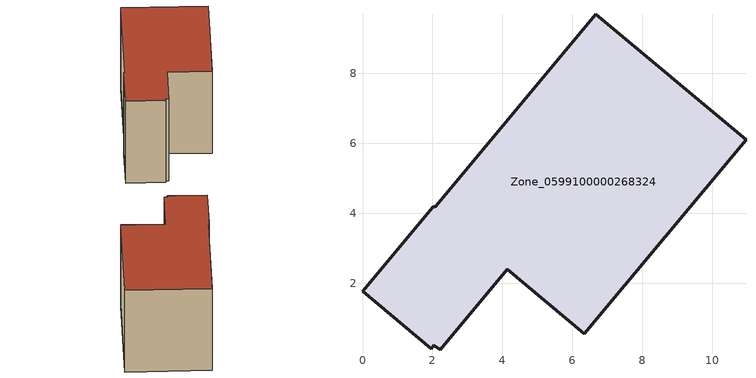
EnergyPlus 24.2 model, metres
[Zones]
Zone_0599100000268324
 floor ground (C_G): 6.33,0.56 4.13,2.4 2.22,0.1 2.04,0.23 1.97,0.13 0,1.77 2.01,4.18 2.1,4.2 6.67,9.69 10.96,6.1 z0
 wall outside (C_F): 4.13,2.4 6.33,0.56 10.96,6.1 6.67,9.69 2.1,4.2 2.01,4.18 0,1.77 1.97,0.13 2.04,0.23 2.22,0.1 4.13,2.4 z0:6.42
 roof outside (C_R): 2.22,0.1 4.13,2.4 6.33,0.56 10.96,6.1 6.67,9.69 2.1,4.2 2.01,4.18 0,1.77 1.97,0.13 2.04,0.23 z6.42
[BUILDING]
Pand.0599100000268324: North Axis=0; Terrain=City; Loads Convergence Tolerance Value=0.04; Temperature Convergence Tolerance Value=0.4; Solar Distribution=FullExterior; Maximum Number of Warmup Days=25; Minimum Number of Warmup Days=1
[Site:Location]
Rotterdam.The.Hague.AP_ZH_NLD Design_Conditions: Latitude=51.96; Longitude=4.45; Time Zone=1; Elevation=-4.5
[SITE:GROUNDTEMPERATURE:BUILDINGSURFACE]
18, 18, 18, 18, 18, 18, 18, 18, 18, 18, 18, 18
[MATERIAL] Thermal Absorptance=0.9; Solar Absorptance=0.7; Visible Absorptance=0.7
Name | Roughness | Thickness | Conductivity | Density | Specific Heat
G.TC.1946 | MediumSmooth | 0.15 | 1 | 540 | 1210
F.TC.1946 | Rough | 0.3 | 0.857143 | 1920 | 840
R.TC.1946 | MediumRough | 0.2 | 0.909091 | 1500 | 1000
[CONSTRUCTION]
C_G: G.TC.1946
C_F: F.TC.1946
C_R: R.TC.1946
[ZONE]
Zone_0599100000268324: Type=1; Multiplier=1; Ceiling Height=Autocalculate; Volume=Autocalculate; Floor Area=autocalculate; Part of Total Floor Area=Yes
[ZONEINFILTRATION:DESIGNFLOWRATE]
Infil_Zone_0599100000268324: Zone or ZoneList or Space or SpaceList=Zone_0599100000268324; Schedule=AlwaysOn; Design Flow Rate Calculation Method=Flow/Area; Flow Rate per Floor Area=0.003; Constant Term Coefficient=1; Temperature Term Coefficient=0; Velocity Term Coefficient=0; Velocity Squared Term Coefficient=0
[HVACTEMPLATE:ZONE:IDEALLOADSAIRSYSTEM]
Zone_0599100000268324: Maximum Heating Supply Air Temperature=50; Minimum Cooling Supply Air Temperature=13; Maximum Heating Supply Air Humidity Ratio=0.0156; Minimum Cooling Supply Air Humidity Ratio=0.0077; Heating Limit=NoLimit; Cooling Limit=NoLimit; Dehumidification Control Type=ConstantSensibleHeatRatio; Cooling Sensible Heat Ratio=0.7; Dehumidification Setpoint=60; Humidification Control Type=None; Humidification Setpoint=30; Outdoor Air Method=None; Outdoor Air Flow Rate per Person=0.00944; Outdoor Air Flow Rate per Zone Floor Area=0; Outdoor Air Flow Rate per Zone=0; Demand Controlled Ventilation Type=None; Outdoor Air Economizer Type=NoEconomizer; Heat Recovery Type=None; Sensible Heat Recovery Effectiveness=0.7; Latent Heat Recovery Effectiveness=0.65
[ZONECONTROL:THERMOSTAT]
ThermostatControl_Zone_0599100000268324: Zone or ZoneList=Zone_0599100000268324; Control Type Schedule=DualSetpointControlType; Control 1=Thermostat_Zone_0599100000268324; Temperature Difference Between Cutout And Setpoint=0
[THERMOSTATSETPOINT:DUALSETPOINT]
Thermostat_Zone_0599100000268324: Heating Setpoint Temperature Schedule=HeatingSetpoint_Zone_0599100000268324; Cooling Setpoint Temperature Schedule=CoolingSetpoint_Zone_0599100000268324
[SCHEDULE:COMPACT]
HeatingSetpoint_Zone_0599100000268324: Through: 12/31, For: AllDays, Until: 24:00, 21
CoolingSetpoint_Zone_0599100000268324: Through: 12/31, For: AllDays, Until: 24:00, 24
DualSetpointControlType: Through: 12/31, For: AllDays, Until: 24:00, 4
AlwaysOn: Through: 12/31, For: AllDays, Until: 24:00, 1
